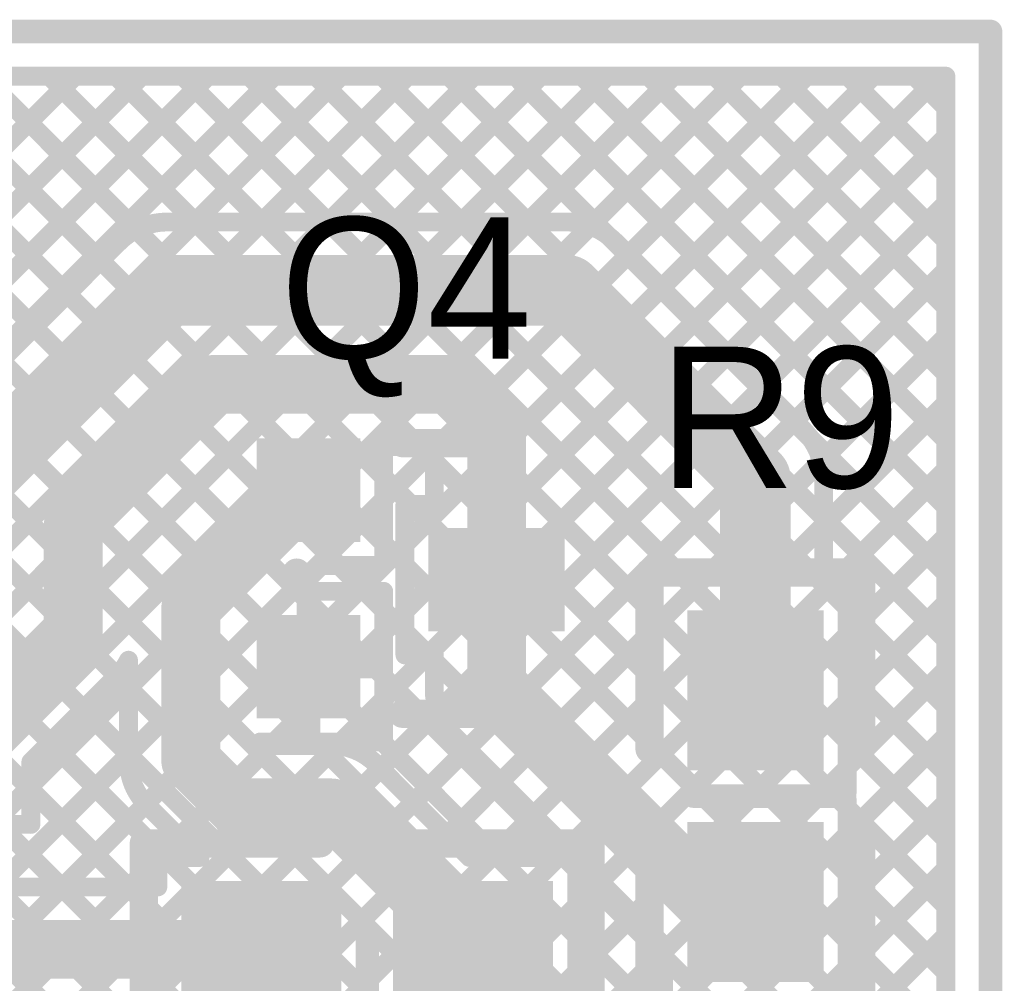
# Model space of a CAD drawing. Header units: millimetres. Extents: x 31.5 to 66.5, y 50.5 to 78.
# Drawn here: x 55.94 to 66.55, y 67.58 to 77.98 of the extents above; entities that cross this region are included whole.
import ezdxf

# ---------------------------------------------------------------- set-up
doc = ezdxf.new("R2010")
doc.units = ezdxf.units.MM
for name, color, linetype in [('BottomLayer', 5, 'Continuous'), ('KeepOutLayer', 6, 'Continuous'), ('TopLayer', 1, 'Continuous'), ('TopOverlay', 2, 'Continuous'), ('TopPaste', 8, 'Continuous'), ('TopSolder', 216, 'Continuous')]:
    doc.layers.add(name, color=color, linetype=linetype)

# ---------------------------------------------------------------- blocks, each defined once
blk = doc.blocks.new('SOT_23_12')
at = {"layer": 'TopLayer'}
for points in [[(-0.508, -0.635), (0.4064, -0.635), (-0.508, 0.635), (0.4064, 0.635)], [(-1.4732, -2.4892), (-0.5588, -2.4892), (-1.4732, -1.5748), (-0.5588, -1.5748)], [(0.4318, -2.4892), (1.3462, -2.4892), (0.4318, -1.5748), (1.3462, -1.5748)]]:
    blk.add_solid(points, dxfattribs=at)
at = {"layer": 'TopOverlay', "const_width": 0.3048}
for points in [[(-1.016, 0.127), (-1.524, 0.127)], [(-1.524, -1.016), (-1.524, 0.127)], [(1.397, 0.127), (0.889, 0.127)], [(1.397, -1.016), (1.397, 0.127)], [(0, -2.159), (-0.127, -2.159)]]:
    blk.add_lwpolyline(points, dxfattribs=at)
at = {"layer": 'TopOverlay', "const_width": 0.1524}
for points in [[(-1.6002, 0.127, 1), (-1.4478, 0.127, 1)], [(-1.6002, 0.127, 1), (-1.4478, 0.127, 1)], [(-1.0922, 0.127, 1), (-0.9398, 0.127, 1)], [(0.8128, 0.127, 1), (0.9652, 0.127, 1)], [(1.3208, 0.127, 1), (1.4732, 0.127, 1)], [(1.3208, 0.127, 1), (1.4732, 0.127, 1)], [(-1.6002, -1.016, 1), (-1.4478, -1.016, 1)], [(1.3208, -1.016, 1), (1.4732, -1.016, 1)], [(-0.2032, -2.159, 1), (-0.0508, -2.159, 1)], [(-0.0762, -2.159, 1), (0.0762, -2.159, 1)]]:
    blk.add_lwpolyline(points, format="xyb", close=True, dxfattribs=at)
at = {"layer": 'TopPaste'}
for points in [[(-0.508, -0.635), (0.4064, -0.635), (-0.508, 0.635), (0.4064, 0.635)], [(-1.4732, -2.4892), (-0.5588, -2.4892), (-1.4732, -1.5748), (-0.5588, -1.5748)], [(0.4318, -2.4892), (1.3462, -2.4892), (0.4318, -1.5748), (1.3462, -1.5748)]]:
    blk.add_solid(points, dxfattribs=at)
at = {"layer": 'TopSolder'}
for points in [[(-0.6096, -0.7366), (0.508, -0.7366), (-0.6096, 0.7366), (0.508, 0.7366)], [(-1.5748, -2.5908), (-0.4572, -2.5908), (-1.5748, -1.4732), (-0.4572, -1.4732)], [(0.3302, -2.5908), (1.4478, -2.5908), (0.3302, -1.4732), (1.4478, -1.4732)]]:
    blk.add_solid(points, dxfattribs=at)
blk = doc.blocks.new('0805_19')
at = {"layer": 'TopLayer'}
for points in [[(-0.762, -0.637), (0.762, -0.637), (-0.762, 0.633), (0.762, 0.633)], [(1.524, -0.637), (3.048, -0.637), (1.524, 0.633), (3.048, 0.633)]]:
    blk.add_solid(points, dxfattribs=at)
at = {"layer": 'TopOverlay', "const_width": 0.305}
for points in [[(-1.27, -1.145), (-1.27, 1.141)], [(-1.27, 1.141), (0.635, 1.141)], [(1.651, 1.141), (3.556, 1.141)], [(3.556, -1.145), (3.556, 1.141)], [(-1.27, -1.145), (0.635, -1.145)], [(1.651, -1.145), (3.556, -1.145)]]:
    blk.add_lwpolyline(points, dxfattribs=at)
at = {"layer": 'TopOverlay', "const_width": 0.152}
for points in [[(-1.346, 1.141, 1), (-1.194, 1.141, 1)], [(-1.346, 1.141, 1), (-1.194, 1.141, 1)], [(0.559, 1.141, 1), (0.711, 1.141, 1)], [(1.575, 1.141, 1), (1.727, 1.141, 1)], [(3.48, 1.141, 1), (3.632, 1.141, 1)], [(3.48, 1.141, 1), (3.632, 1.141, 1)], [(-1.346, -1.145, 1), (-1.194, -1.145, 1)], [(-1.346, -1.145, 1), (-1.194, -1.145, 1)], [(0.559, -1.145, 1), (0.711, -1.145, 1)], [(1.575, -1.145, 1), (1.727, -1.145, 1)], [(3.48, -1.145, 1), (3.632, -1.145, 1)], [(3.48, -1.145, 1), (3.632, -1.145, 1)]]:
    blk.add_lwpolyline(points, format="xyb", close=True, dxfattribs=at)
at = {"layer": 'TopPaste'}
for points in [[(-0.762, -0.637), (0.762, -0.637), (-0.762, 0.633), (0.762, 0.633)], [(1.524, -0.637), (3.048, -0.637), (1.524, 0.633), (3.048, 0.633)]]:
    blk.add_solid(points, dxfattribs=at)
at = {"layer": 'TopSolder'}
for points in [[(-0.864, -0.738), (0.864, -0.738), (-0.864, 0.735), (0.864, 0.735)], [(1.422, -0.738), (3.15, -0.738), (1.422, 0.735), (3.15, 0.735)]]:
    blk.add_solid(points, dxfattribs=at)
blk = doc.blocks.new('0805_20')
at = {"layer": 'TopLayer'}
for points in [[(-0.762, -0.637), (0.762, -0.637), (-0.762, 0.633), (0.762, 0.633)], [(1.524, -0.637), (3.048, -0.637), (1.524, 0.633), (3.048, 0.633)]]:
    blk.add_solid(points, dxfattribs=at)
at = {"layer": 'TopOverlay', "const_width": 0.305}
for points in [[(-1.27, -1.145), (-1.27, 1.141)], [(0.635, 1.141), (-1.27, 1.141)], [(3.556, 1.141), (1.651, 1.141)], [(3.556, -1.145), (3.556, 1.141)], [(0.635, -1.145), (-1.27, -1.145)], [(3.556, -1.145), (1.651, -1.145)]]:
    blk.add_lwpolyline(points, dxfattribs=at)
at = {"layer": 'TopOverlay', "const_width": 0.152}
for points in [[(-1.346, 1.141, 1), (-1.194, 1.141, 1)], [(-1.346, 1.141, 1), (-1.194, 1.141, 1)], [(0.559, 1.141, 1), (0.711, 1.141, 1)], [(1.575, 1.141, 1), (1.727, 1.141, 1)], [(3.48, 1.141, 1), (3.632, 1.141, 1)], [(3.48, 1.141, 1), (3.632, 1.141, 1)], [(-1.346, -1.145, 1), (-1.194, -1.145, 1)], [(-1.346, -1.145, 1), (-1.194, -1.145, 1)], [(0.559, -1.145, 1), (0.711, -1.145, 1)], [(1.575, -1.145, 1), (1.727, -1.145, 1)], [(3.48, -1.145, 1), (3.632, -1.145, 1)], [(3.48, -1.145, 1), (3.632, -1.145, 1)]]:
    blk.add_lwpolyline(points, format="xyb", close=True, dxfattribs=at)
at = {"layer": 'TopPaste'}
for points in [[(-0.762, -0.637), (0.762, -0.637), (-0.762, 0.633), (0.762, 0.633)], [(1.524, -0.637), (3.048, -0.637), (1.524, 0.633), (3.048, 0.633)]]:
    blk.add_solid(points, dxfattribs=at)
at = {"layer": 'TopSolder'}
for points in [[(-0.864, -0.738), (0.864, -0.738), (-0.864, 0.735), (0.864, 0.735)], [(1.422, -0.738), (3.15, -0.738), (1.422, 0.735), (3.15, 0.735)]]:
    blk.add_solid(points, dxfattribs=at)

msp = doc.modelspace()

# ---------------------------------------------------------------- linework, layer by layer
at = {"layer": 'BottomLayer', "const_width": 0.203}
for points in [[(32.106, 77.368), (65.938, 77.368)], [(45.617, 65.733), (57.253, 77.368)], [(46.109, 65.507), (57.971, 77.368)], [(46.828, 65.507), (58.689, 77.368)], [(46.828, 65.507), (58.689, 77.368)], [(47.546, 65.507), (59.408, 77.368)], [(48.265, 65.507), (60.126, 77.368)], [(48.355, 77.368), (65.938, 59.785)], [(48.983, 65.507), (60.845, 77.368)], [(49.074, 77.368), (65.938, 60.504)], [(49.701, 65.507), (61.563, 77.368)], [(49.792, 77.368), (65.938, 61.222)], [(50.42, 65.507), (62.282, 77.368)], [(50.51, 77.368), (65.938, 61.94)], [(51.229, 77.368), (65.938, 62.659)], [(51.7, 72.534), (56.534, 77.368)], [(51.947, 77.368), (65.938, 63.377)], [(52.408, 66.777), (63, 77.368)], [(52.666, 77.368), (65.938, 64.096)], [(53.127, 66.777), (63.718, 77.368)], [(53.384, 77.368), (65.938, 64.814)], [(53.845, 66.777), (64.437, 77.368)], [(54.103, 77.368), (65.938, 65.533)], [(54.563, 66.777), (65.155, 77.368)], [(54.821, 77.368), (65.938, 66.251)], [(55.282, 66.777), (65.874, 77.368)], [(55.539, 77.368), (65.938, 66.969)], [(56.258, 77.368), (65.938, 67.688)], [(56.976, 77.368), (65.938, 68.406)], [(57.695, 77.368), (65.938, 69.125)], [(58.413, 77.368), (65.938, 69.843)], [(59.132, 77.368), (65.938, 70.562)], [(59.85, 77.368), (65.938, 71.28)], [(60.568, 77.368), (65.938, 71.998)], [(61.287, 77.368), (65.938, 72.717)], [(62.005, 77.368), (65.938, 73.435)], [(62.724, 77.368), (65.938, 74.154)], [(63.442, 77.368), (65.938, 74.872)], [(64.16, 77.368), (65.938, 75.59)], [(64.879, 77.368), (65.938, 76.309)], [(65.597, 77.368), (65.938, 77.027)], [(65.938, 51.156), (65.938, 77.368)], [(56.375, 67.151), (65.938, 76.715)], [(56.881, 66.939), (65.938, 75.996)], [(57.185, 66.524), (65.938, 75.278)], [(57.183, 65.804), (65.938, 74.559)], [(54.52, 62.422), (65.938, 73.841)], [(51.775, 73.23), (65.938, 59.067)], [(54.859, 62.043), (65.938, 73.123)], [(51.714, 72.573), (65.938, 58.348)], [(55.073, 61.539), (65.938, 72.404)], [(51.449, 72.119), (56.424, 67.144)], [(55.432, 61.18), (65.938, 71.686)], [(55.791, 60.82), (65.938, 70.967)], [(56.151, 60.461), (65.938, 70.249)], [(56.51, 60.102), (65.938, 69.53)], [(56.869, 59.743), (65.938, 68.812)], [(57.228, 59.383), (65.938, 68.094)]]:
    msp.add_lwpolyline(points, dxfattribs=at)
at = {"layer": 'BottomLayer', "const_width": 0.102}
for points in [[(56.207, 77.368, 1), (56.309, 77.368, 1)], [(56.483, 77.368, 1), (56.585, 77.368, 1)], [(56.925, 77.368, 1), (57.027, 77.368, 1)], [(57.202, 77.368, 1), (57.303, 77.368, 1)], [(57.644, 77.368, 1), (57.745, 77.368, 1)], [(57.92, 77.368, 1), (58.022, 77.368, 1)], [(58.362, 77.368, 1), (58.464, 77.368, 1)], [(58.639, 77.368, 1), (58.74, 77.368, 1)], [(58.639, 77.368, 1), (58.74, 77.368, 1)], [(59.081, 77.368, 1), (59.182, 77.368, 1)], [(59.357, 77.368, 1), (59.459, 77.368, 1)], [(59.799, 77.368, 1), (59.901, 77.368, 1)], [(60.076, 77.368, 1), (60.177, 77.368, 1)], [(60.518, 77.368, 1), (60.619, 77.368, 1)], [(60.794, 77.368, 1), (60.896, 77.368, 1)], [(61.236, 77.368, 1), (61.338, 77.368, 1)], [(61.512, 77.368, 1), (61.614, 77.368, 1)], [(61.954, 77.368, 1), (62.056, 77.368, 1)], [(62.231, 77.368, 1), (62.332, 77.368, 1)], [(62.673, 77.368, 1), (62.774, 77.368, 1)], [(62.949, 77.368, 1), (63.051, 77.368, 1)], [(63.391, 77.368, 1), (63.493, 77.368, 1)], [(63.668, 77.368, 1), (63.769, 77.368, 1)], [(64.11, 77.368, 1), (64.211, 77.368, 1)], [(64.386, 77.368, 1), (64.488, 77.368, 1)], [(64.828, 77.368, 1), (64.93, 77.368, 1)], [(65.104, 77.368, 1), (65.206, 77.368, 1)], [(65.547, 77.368, 1), (65.648, 77.368, 1)], [(65.823, 77.368, 1), (65.924, 77.368, 1)], [(65.888, 77.368, 1), (65.989, 77.368, 1)], [(65.888, 77.368, 1), (65.989, 77.368, 1)], [(65.888, 77.027, 1), (65.989, 77.027, 1)], [(65.888, 76.715, 1), (65.989, 76.715, 1)], [(65.888, 76.309, 1), (65.989, 76.309, 1)], [(65.888, 75.996, 1), (65.989, 75.996, 1)], [(65.888, 75.59, 1), (65.989, 75.59, 1)], [(65.888, 75.278, 1), (65.989, 75.278, 1)], [(65.888, 74.872, 1), (65.989, 74.872, 1)], [(65.888, 74.559, 1), (65.989, 74.559, 1)], [(65.888, 74.154, 1), (65.989, 74.154, 1)], [(65.888, 73.841, 1), (65.989, 73.841, 1)], [(65.888, 73.435, 1), (65.989, 73.435, 1)], [(65.888, 73.123, 1), (65.989, 73.123, 1)], [(65.888, 72.717, 1), (65.989, 72.717, 1)], [(65.888, 72.404, 1), (65.989, 72.404, 1)], [(65.888, 71.998, 1), (65.989, 71.998, 1)], [(65.888, 71.686, 1), (65.989, 71.686, 1)], [(65.888, 71.28, 1), (65.989, 71.28, 1)], [(65.888, 70.967, 1), (65.989, 70.967, 1)], [(65.888, 70.562, 1), (65.989, 70.562, 1)], [(65.888, 70.249, 1), (65.989, 70.249, 1)], [(65.888, 69.843, 1), (65.989, 69.843, 1)], [(65.888, 69.53, 1), (65.989, 69.53, 1)], [(65.888, 69.125, 1), (65.989, 69.125, 1)], [(65.888, 68.812, 1), (65.989, 68.812, 1)], [(65.888, 68.406, 1), (65.989, 68.406, 1)], [(65.888, 68.094, 1), (65.989, 68.094, 1)], [(65.888, 67.688, 1), (65.989, 67.688, 1)]]:
    msp.add_lwpolyline(points, format="xyb", close=True, dxfattribs=at)
at = {"layer": 'KeepOutLayer', "const_width": 0.254}
for points in [[(31.623, 77.851), (66.421, 77.851)], [(66.421, 50.673), (66.421, 77.851)]]:
    msp.add_lwpolyline(points, dxfattribs=at)
at = {"layer": 'KeepOutLayer', "const_width": 0.127}
msp.add_lwpolyline([(66.358, 77.851, 1), (66.484, 77.851, 1)], format="xyb", close=True, dxfattribs=at)
msp.add_lwpolyline([(66.358, 77.851, 1), (66.484, 77.851, 1)], format="xyb", close=True, dxfattribs=at)
at = {"layer": 'TopLayer'}
for points, const_width in [([(32.106, 77.368), (65.938, 77.368)], 0.203), ([(53.384, 77.368), (56.092, 74.66)], 0.203), ([(53.442, 73.557), (57.253, 77.368)], 0.203), ([(53.442, 74.276), (56.534, 77.368)], 0.203), ([(53.442, 72.839), (57.971, 77.368)], 0.203), ([(53.449, 72.128), (58.689, 77.368)], 0.203), ([(53.449, 72.128), (58.689, 77.368)], 0.203), ([(54.103, 77.368), (56.452, 75.019)], 0.203), ([(54.821, 77.368), (56.811, 75.379)], 0.203), ([(55.539, 77.368), (57.195, 75.713)], 0.203), ([(56.258, 77.368), (57.833, 75.794)], 0.203), ([(56.976, 77.368), (58.551, 75.794)], 0.203), ([(57.695, 77.368), (59.269, 75.794)], 0.203), ([(57.833, 75.794), (59.408, 77.368)], 0.203), ([(58.413, 77.368), (59.988, 75.794)], 0.203), ([(58.552, 75.794), (60.126, 77.368)], 0.203), ([(59.132, 77.368), (60.706, 75.794)], 0.203), ([(59.27, 75.794), (60.845, 77.368)], 0.203), ([(59.85, 77.368), (61.425, 75.794)], 0.203), ([(59.988, 75.794), (61.563, 77.368)], 0.203), ([(60.568, 77.368), (62.289, 75.648)], 0.203), ([(60.707, 75.794), (62.282, 77.368)], 0.203), ([(61.287, 77.368), (65.938, 72.717)], 0.203), ([(61.425, 75.794), (63, 77.368)], 0.203), ([(62.005, 77.368), (65.938, 73.435)], 0.203), ([(62.1, 75.75), (63.718, 77.368)], 0.203), ([(62.508, 75.44), (64.437, 77.368)], 0.203), ([(62.724, 77.368), (65.938, 74.154)], 0.203), ([(62.867, 75.08), (65.155, 77.368)], 0.203), ([(63.226, 74.721), (65.874, 77.368)], 0.203), ([(63.442, 77.368), (65.938, 74.872)], 0.203), ([(64.16, 77.368), (65.938, 75.59)], 0.203), ([(64.879, 77.368), (65.938, 76.309)], 0.203), ([(65.597, 77.368), (65.938, 77.027)], 0.203), ([(65.938, 51.156), (65.938, 77.368)], 0.203), ([(63.586, 74.362), (65.938, 76.715)], 0.203), ([(63.945, 74.003), (65.938, 75.996)], 0.203), ([(57.531, 75.794), (61.849, 75.794)], 0.203), ([(54.724, 73.292), (57.01, 75.578)], 0.203), ([(62.37, 75.578), (64.402, 73.546)], 0.203), ([(55.245, 72.771), (57.531, 75.057)], 0.762), ([(57.531, 75.057), (61.849, 75.057)], 0.762), ([(61.849, 75.057), (63.881, 73.025)], 0.762), ([(64.304, 73.644), (65.938, 75.278)], 0.203), ([(64.593, 73.214), (65.938, 74.559)], 0.203), ([(56.515, 72.517), (58.039, 74.041)], 0.635), ([(58.039, 74.041), (60.579, 74.041)], 0.635), ([(60.579, 74.041), (61.087, 73.533)], 0.635), ([(64.618, 72.52), (65.938, 73.841)], 0.203), ([(61.087, 71.933), (61.087, 73.533)], 0.635), ([(64.472, 73.465), (65.938, 71.998)], 0.203), ([(59.868, 72.085), (59.868, 73.368)], 0.203), ([(59.868, 73.368), (60.3, 73.368)], 0.203), ([(60.258, 73.368), (60.414, 73.212)], 0.203), ([(60.3, 73.368), (60.414, 73.254)], 0.203), ([(59.868, 72.799), (60.368, 73.3)], 0.203), ([(60.414, 72.746), (60.414, 73.254)], 0.203), ([(63.881, 70.739), (63.881, 73.025)], 0.762), ([(64.672, 71.857), (65.938, 73.123)], 0.203), ([(57.785, 71.628), (59.055, 72.898)], 0.635), ([(59.868, 73.04), (60.162, 72.746)], 0.203), ([(64.618, 71.857), (64.618, 73.025)], 0.203), ([(56.515, 71.374), (56.515, 72.517)], 0.635), ([(60.096, 71.12), (60.096, 72.746)], 0.203), ([(60.096, 72.746), (60.414, 72.746)], 0.203), ([(64.618, 72.601), (65.938, 71.28)], 0.203), ([(64.872, 71.337), (65.938, 72.404)], 0.203), ([(59.593, 71.806), (60.096, 72.31)], 0.203), ([(59.868, 72.322), (60.096, 72.093)], 0.203), ([(58.915, 71.806), (59.194, 72.085)], 0.203), ([(59.194, 72.085), (59.868, 72.085)], 0.203), ([(59.386, 72.085), (59.665, 71.806)], 0.203), ([(61.087, 70.739), (61.087, 71.933)], 0.635), ([(57.785, 69.977), (57.785, 71.628)], 0.635), ([(64.618, 71.857), (64.872, 71.857)], 0.203), ([(64.872, 69.621), (64.872, 71.857)], 0.203), ([(58.915, 71.806), (59.868, 71.806)], 0.203), ([(59.665, 71.806), (59.868, 71.603)], 0.203), ([(59.868, 70.18), (59.868, 71.806)], 0.203), ([(59.055, 70.993), (59.055, 71.704)], 0.254), ([(64.872, 70.619), (65.938, 71.686)], 0.203), ([(55.245, 70.104), (56.515, 71.374)], 0.635), ([(59.868, 71.603), (60.096, 71.375)], 0.203), ([(59.868, 71.363), (60.096, 71.591)], 0.203), ([(64.872, 71.628), (65.938, 70.562)], 0.203), ([(59.868, 70.644), (60.344, 71.12)], 0.203), ([(60.096, 71.12), (60.414, 71.12)], 0.203), ([(60.351, 71.12), (60.414, 71.057)], 0.203), ([(60.414, 70.739), (60.414, 71.12)], 0.203), ([(57.112, 69.977), (57.112, 71.063)], 0.203), ([(59.055, 70.282), (59.055, 70.993)], 0.254), ([(59.055, 70.993), (59.766, 70.993)], 0.254), ([(56.058, 69.965), (56.99, 70.897)], 0.203), ([(56.986, 70.893), (57.112, 70.767)], 0.203), ([(61.087, 70.739), (63.373, 68.453)], 0.635), ([(64.872, 69.901), (65.938, 70.967)], 0.203), ([(64.872, 70.91), (65.938, 69.843)], 0.203), ([(59.868, 70.885), (61.819, 68.934)], 0.203), ([(56.058, 69.708), (57.112, 70.762)], 0.203), ([(56.627, 70.534), (57.112, 70.049)], 0.203), ([(59.835, 69.893), (60.454, 70.511)], 0.203), ([(60.612, 70.262), (61.94, 68.934)], 0.203), ([(56.267, 70.175), (57.508, 68.934)], 0.203), ([(57.785, 69.977), (58.293, 69.469)], 0.635), ([(58.534, 70.18), (59.868, 70.18)], 0.203), ([(59.854, 70.18), (61.1, 68.934)], 0.203), ([(64.872, 69.182), (65.938, 70.249)], 0.203), ([(64.872, 70.191), (65.938, 69.125)], 0.203), ([(55.685, 68.616), (57.112, 70.043)], 0.203), ([(58.572, 70.142), (59.307, 70.142)], 0.203), ([(60.194, 69.534), (60.767, 70.107)], 0.203), ([(56.058, 69.291), (56.058, 69.965)], 0.203), ([(59.784, 69.944), (60.794, 68.934)], 0.203), ([(60.554, 69.175), (61.127, 69.748)], 0.203), ([(56.058, 69.666), (57.107, 68.616)], 0.203), ([(58.293, 69.469), (59.307, 69.469)], 0.635), ([(59.307, 69.469), (60.833, 67.943)], 0.635), ([(63.157, 69.621), (64.872, 69.621)], 0.203), ([(56.403, 68.616), (57.299, 69.512)], 0.203), ([(63.207, 69.571), (64.872, 69.571)], 0.203), ([(64.774, 69.571), (64.872, 69.473)], 0.203), ([(64.872, 67.335), (64.872, 69.571)], 0.203), ([(64.872, 68.464), (65.938, 69.53)], 0.203), ([(57.31, 69.5), (57.816, 68.994)], 0.203), ([(64.872, 69.473), (65.938, 68.406)], 0.203), ([(61.031, 68.934), (61.486, 69.388)], 0.203), ([(54.432, 69.291), (56.058, 69.291)], 0.203), ([(55.714, 69.291), (56.389, 68.616)], 0.203), ([(57.439, 68.934), (57.658, 69.152)], 0.203), ([(61.75, 68.934), (61.845, 69.029)], 0.203), ([(57.122, 68.616), (57.429, 68.924)], 0.203), ([(57.429, 68.616), (57.429, 68.934)], 0.203), ([(57.429, 68.934), (57.885, 68.934)], 0.203), ([(60.794, 68.934), (61.94, 68.934)], 0.203), ([(61.819, 68.934), (61.951, 68.802)], 0.203), ([(61.951, 66.953), (61.951, 68.923)], 0.203), ([(61.951, 68.923), (62.89, 67.984)], 0.203), ([(61.951, 68.802), (62.89, 67.862)], 0.203), ([(64.872, 67.745), (65.938, 68.812)], 0.203), ([(61.951, 68.416), (62.204, 68.67)], 0.203), ([(63.373, 68.453), (63.881, 68.453)], 0.635), ([(64.872, 68.755), (65.938, 67.688)], 0.203), ([(55.497, 68.616), (57.429, 68.616)], 0.203), ([(61.951, 67.698), (62.563, 68.311)], 0.203), ([(55.497, 67.943), (58.547, 67.943)], 0.635), ([(59.665, 66.953), (59.665, 68.16)], 0.203), ([(59.715, 66.953), (59.715, 68.109)], 0.203), ([(61.951, 64.106), (65.938, 68.094)], 0.203), ([(61.951, 68.084), (65.938, 64.096)], 0.203), ([(64.872, 68.036), (65.938, 66.969)], 0.203), ([(61.951, 66.98), (62.89, 67.919)], 0.203), ([(62.89, 67.335), (62.89, 67.984)], 0.203)]:
    msp.add_lwpolyline(points, dxfattribs=dict(at, const_width=const_width))
for points, const_width in [([(56.207, 77.368, 1), (56.309, 77.368, 1)], 0.102), ([(56.483, 77.368, 1), (56.585, 77.368, 1)], 0.102), ([(56.925, 77.368, 1), (57.027, 77.368, 1)], 0.102), ([(57.202, 77.368, 1), (57.303, 77.368, 1)], 0.102), ([(57.644, 77.368, 1), (57.745, 77.368, 1)], 0.102), ([(57.92, 77.368, 1), (58.022, 77.368, 1)], 0.102), ([(58.362, 77.368, 1), (58.464, 77.368, 1)], 0.102), ([(58.639, 77.368, 1), (58.74, 77.368, 1)], 0.102), ([(58.639, 77.368, 1), (58.74, 77.368, 1)], 0.102), ([(59.081, 77.368, 1), (59.182, 77.368, 1)], 0.102), ([(59.357, 77.368, 1), (59.459, 77.368, 1)], 0.102), ([(59.799, 77.368, 1), (59.901, 77.368, 1)], 0.102), ([(60.076, 77.368, 1), (60.177, 77.368, 1)], 0.102), ([(60.518, 77.368, 1), (60.619, 77.368, 1)], 0.102), ([(60.794, 77.368, 1), (60.896, 77.368, 1)], 0.102), ([(61.236, 77.368, 1), (61.338, 77.368, 1)], 0.102), ([(61.512, 77.368, 1), (61.614, 77.368, 1)], 0.102), ([(61.954, 77.368, 1), (62.056, 77.368, 1)], 0.102), ([(62.231, 77.368, 1), (62.332, 77.368, 1)], 0.102), ([(62.673, 77.368, 1), (62.774, 77.368, 1)], 0.102), ([(62.949, 77.368, 1), (63.051, 77.368, 1)], 0.102), ([(63.391, 77.368, 1), (63.493, 77.368, 1)], 0.102), ([(63.668, 77.368, 1), (63.769, 77.368, 1)], 0.102), ([(64.11, 77.368, 1), (64.211, 77.368, 1)], 0.102), ([(64.386, 77.368, 1), (64.488, 77.368, 1)], 0.102), ([(64.828, 77.368, 1), (64.93, 77.368, 1)], 0.102), ([(65.104, 77.368, 1), (65.206, 77.368, 1)], 0.102), ([(65.547, 77.368, 1), (65.648, 77.368, 1)], 0.102), ([(65.823, 77.368, 1), (65.924, 77.368, 1)], 0.102), ([(65.888, 77.368, 1), (65.989, 77.368, 1)], 0.102), ([(65.888, 77.368, 1), (65.989, 77.368, 1)], 0.102), ([(65.888, 77.027, 1), (65.989, 77.027, 1)], 0.102), ([(65.888, 76.715, 1), (65.989, 76.715, 1)], 0.102), ([(65.888, 76.309, 1), (65.989, 76.309, 1)], 0.102), ([(65.888, 75.996, 1), (65.989, 75.996, 1)], 0.102), ([(57.48, 75.794, 1), (57.582, 75.794, 1)], 0.102), ([(57.48, 75.794, 1), (57.582, 75.794, 1)], 0.102), ([(57.48, 75.794, 1), (57.582, 75.794, 1)], 0.102), ([(57.782, 75.794, 1), (57.883, 75.794, 1)], 0.102), ([(57.782, 75.794, 1), (57.884, 75.794, 1)], 0.102), ([(58.5, 75.794, 1), (58.602, 75.794, 1)], 0.102), ([(58.501, 75.794, 1), (58.602, 75.794, 1)], 0.102), ([(59.219, 75.794, 1), (59.32, 75.794, 1)], 0.102), ([(59.219, 75.794, 1), (59.321, 75.794, 1)], 0.102), ([(59.937, 75.794, 1), (60.039, 75.794, 1)], 0.102), ([(59.938, 75.794, 1), (60.039, 75.794, 1)], 0.102), ([(60.656, 75.794, 1), (60.757, 75.794, 1)], 0.102), ([(60.656, 75.794, 1), (60.758, 75.794, 1)], 0.102), ([(61.374, 75.794, 1), (61.476, 75.794, 1)], 0.102), ([(61.374, 75.794, 1), (61.476, 75.794, 1)], 0.102), ([(61.798, 75.794, 1), (61.9, 75.794, 1)], 0.102), ([(61.798, 75.794, 1), (61.9, 75.794, 1)], 0.102), ([(61.798, 75.794, 1), (61.9, 75.794, 1)], 0.102), ([(57.144, 75.713, 1), (57.246, 75.713, 1)], 0.102), ([(62.049, 75.75, 1), (62.15, 75.75, 1)], 0.102), ([(56.959, 75.578, 1), (57.061, 75.578, 1)], 0.102), ([(56.959, 75.578, 1), (57.061, 75.578, 1)], 0.102), ([(56.959, 75.578, 1), (57.061, 75.578, 1)], 0.102), ([(62.238, 75.648, 1), (62.34, 75.648, 1)], 0.102), ([(62.319, 75.578, 1), (62.421, 75.578, 1)], 0.102), ([(62.319, 75.578, 1), (62.421, 75.578, 1)], 0.102), ([(62.319, 75.578, 1), (62.421, 75.578, 1)], 0.102), ([(65.888, 75.59, 1), (65.989, 75.59, 1)], 0.102), ([(56.76, 75.379, 1), (56.862, 75.379, 1)], 0.102), ([(62.457, 75.44, 1), (62.559, 75.44, 1)], 0.102), ([(57.34, 75.057, 1), (57.721, 75.057, 1)], 0.381), ([(57.34, 75.057, 1), (57.721, 75.057, 1)], 0.381), ([(61.658, 75.057, 1), (62.039, 75.057, 1)], 0.381), ([(61.658, 75.057, 1), (62.039, 75.057, 1)], 0.381), ([(65.888, 75.278, 1), (65.989, 75.278, 1)], 0.102), ([(62.816, 75.08, 1), (62.918, 75.08, 1)], 0.102), ([(56.401, 75.019, 1), (56.502, 75.019, 1)], 0.102), ([(65.888, 74.872, 1), (65.989, 74.872, 1)], 0.102), ([(63.176, 74.721, 1), (63.277, 74.721, 1)], 0.102), ([(56.042, 74.66, 1), (56.143, 74.66, 1)], 0.102), ([(65.888, 74.559, 1), (65.989, 74.559, 1)], 0.102), ([(63.535, 74.362, 1), (63.637, 74.362, 1)], 0.102), ([(57.88, 74.041, 1), (58.198, 74.041, 1)], 0.318), ([(57.88, 74.041, 1), (58.198, 74.041, 1)], 0.318), ([(60.42, 74.041, 1), (60.738, 74.041, 1)], 0.318), ([(60.42, 74.041, 1), (60.738, 74.041, 1)], 0.318), ([(65.888, 74.154, 1), (65.989, 74.154, 1)], 0.102), ([(63.894, 74.003, 1), (63.996, 74.003, 1)], 0.102), ([(65.888, 73.841, 1), (65.989, 73.841, 1)], 0.102), ([(60.928, 73.533, 1), (61.246, 73.533, 1)], 0.318), ([(60.928, 73.533, 1), (61.246, 73.533, 1)], 0.318), ([(64.253, 73.644, 1), (64.355, 73.644, 1)], 0.102), ([(64.351, 73.546, 1), (64.453, 73.546, 1)], 0.102), ([(64.351, 73.546, 1), (64.453, 73.546, 1)], 0.102), ([(64.351, 73.546, 1), (64.453, 73.546, 1)], 0.102), ([(64.421, 73.465, 1), (64.523, 73.465, 1)], 0.102), ([(65.888, 73.435, 1), (65.989, 73.435, 1)], 0.102), ([(59.817, 73.368, 1), (59.919, 73.368, 1)], 0.102), ([(59.817, 73.368, 1), (59.919, 73.368, 1)], 0.102), ([(60.208, 73.368, 1), (60.309, 73.368, 1)], 0.102), ([(60.249, 73.368, 1), (60.351, 73.368, 1)], 0.102), ([(60.249, 73.368, 1), (60.351, 73.368, 1)], 0.102), ([(60.317, 73.3, 1), (60.419, 73.3, 1)], 0.102), ([(60.363, 73.254, 1), (60.465, 73.254, 1)], 0.102), ([(60.363, 73.254, 1), (60.465, 73.254, 1)], 0.102), ([(63.69, 73.025, 1), (64.072, 73.025, 1)], 0.381), ([(63.69, 73.025, 1), (64.072, 73.025, 1)], 0.381), ([(60.363, 73.212, 1), (60.465, 73.212, 1)], 0.102), ([(64.542, 73.214, 1), (64.644, 73.214, 1)], 0.102), ([(65.888, 73.123, 1), (65.989, 73.123, 1)], 0.102), ([(58.896, 72.898, 1), (59.214, 72.898, 1)], 0.318), ([(59.817, 73.04, 1), (59.919, 73.04, 1)], 0.102), ([(64.567, 73.025, 1), (64.668, 73.025, 1)], 0.102), ([(64.567, 73.025, 1), (64.668, 73.025, 1)], 0.102), ([(64.567, 73.025, 1), (64.668, 73.025, 1)], 0.102), ([(59.817, 72.799, 1), (59.919, 72.799, 1)], 0.102), ([(56.356, 72.517, 1), (56.674, 72.517, 1)], 0.318), ([(56.356, 72.517, 1), (56.674, 72.517, 1)], 0.318), ([(60.046, 72.746, 1), (60.147, 72.746, 1)], 0.102), ([(60.046, 72.746, 1), (60.147, 72.746, 1)], 0.102), ([(60.111, 72.746, 1), (60.213, 72.746, 1)], 0.102), ([(60.363, 72.746, 1), (60.465, 72.746, 1)], 0.102), ([(60.363, 72.746, 1), (60.465, 72.746, 1)], 0.102), ([(65.888, 72.717, 1), (65.989, 72.717, 1)], 0.102), ([(64.567, 72.601, 1), (64.668, 72.601, 1)], 0.102), ([(64.567, 72.52, 1), (64.668, 72.52, 1)], 0.102), ([(65.888, 72.404, 1), (65.989, 72.404, 1)], 0.102), ([(59.817, 72.322, 1), (59.919, 72.322, 1)], 0.102), ([(60.046, 72.31, 1), (60.147, 72.31, 1)], 0.102), ([(59.143, 72.085, 1), (59.245, 72.085, 1)], 0.102), ([(59.143, 72.085, 1), (59.245, 72.085, 1)], 0.102), ([(59.335, 72.085, 1), (59.437, 72.085, 1)], 0.102), ([(59.817, 72.085, 1), (59.919, 72.085, 1)], 0.102), ([(59.817, 72.085, 1), (59.919, 72.085, 1)], 0.102), ([(60.046, 72.093, 1), (60.147, 72.093, 1)], 0.102), ([(60.928, 71.933, 1), (61.246, 71.933, 1)], 0.318), ([(60.928, 71.933, 1), (61.246, 71.933, 1)], 0.318), ([(65.888, 71.998, 1), (65.989, 71.998, 1)], 0.102), ([(57.626, 71.628, 1), (57.944, 71.628, 1)], 0.318), ([(57.626, 71.628, 1), (57.944, 71.628, 1)], 0.318), ([(64.567, 71.857, 1), (64.668, 71.857, 1)], 0.102), ([(64.567, 71.857, 1), (64.668, 71.857, 1)], 0.102), ([(64.622, 71.857, 1), (64.723, 71.857, 1)], 0.102), ([(64.821, 71.857, 1), (64.922, 71.857, 1)], 0.102), ([(64.821, 71.857, 1), (64.922, 71.857, 1)], 0.102), ([(58.864, 71.806, 1), (58.966, 71.806, 1)], 0.102), ([(58.864, 71.806, 1), (58.966, 71.806, 1)], 0.102), ([(59.542, 71.806, 1), (59.643, 71.806, 1)], 0.102), ([(59.614, 71.806, 1), (59.716, 71.806, 1)], 0.102), ([(59.614, 71.806, 1), (59.716, 71.806, 1)], 0.102), ([(59.817, 71.806, 1), (59.919, 71.806, 1)], 0.102), ([(59.817, 71.806, 1), (59.919, 71.806, 1)], 0.102), ([(58.991, 71.704, 1), (59.118, 71.704, 1)], 0.127), ([(65.888, 71.686, 1), (65.989, 71.686, 1)], 0.102), ([(56.356, 71.374, 1), (56.674, 71.374, 1)], 0.318), ([(56.356, 71.374, 1), (56.674, 71.374, 1)], 0.318), ([(59.817, 71.603, 1), (59.919, 71.603, 1)], 0.102), ([(59.817, 71.603, 1), (59.919, 71.603, 1)], 0.102), ([(60.046, 71.591, 1), (60.147, 71.591, 1)], 0.102), ([(64.821, 71.628, 1), (64.922, 71.628, 1)], 0.102), ([(59.817, 71.363, 1), (59.919, 71.363, 1)], 0.102), ([(60.046, 71.375, 1), (60.147, 71.375, 1)], 0.102), ([(64.821, 71.337, 1), (64.922, 71.337, 1)], 0.102), ([(65.888, 71.28, 1), (65.989, 71.28, 1)], 0.102), ([(60.046, 71.12, 1), (60.147, 71.12, 1)], 0.102), ([(60.046, 71.12, 1), (60.147, 71.12, 1)], 0.102), ([(60.293, 71.12, 1), (60.394, 71.12, 1)], 0.102), ([(60.3, 71.12, 1), (60.402, 71.12, 1)], 0.102), ([(60.363, 71.12, 1), (60.465, 71.12, 1)], 0.102), ([(60.363, 71.12, 1), (60.465, 71.12, 1)], 0.102), ([(57.061, 71.063, 1), (57.163, 71.063, 1)], 0.102), ([(57.061, 71.063, 1), (57.163, 71.063, 1)], 0.102), ([(57.061, 71.063, 1), (57.163, 71.063, 1)], 0.102), ([(58.991, 70.993, 1), (59.118, 70.993, 1)], 0.127), ([(58.991, 70.993, 1), (59.118, 70.993, 1)], 0.127), ([(58.991, 70.993, 1), (59.118, 70.993, 1)], 0.127), ([(59.703, 70.993, 1), (59.83, 70.993, 1)], 0.127), ([(60.363, 71.057, 1), (60.465, 71.057, 1)], 0.102), ([(63.69, 70.739, 1), (64.072, 70.739, 1)], 0.381), ([(56.935, 70.893, 1), (57.037, 70.893, 1)], 0.102), ([(56.94, 70.898, 1), (57.042, 70.898, 1)], 0.102), ([(56.939, 70.897, 1), (57.041, 70.897, 1)], 0.102), ([(56.939, 70.897, 1), (57.041, 70.897, 1)], 0.102), ([(60.928, 70.739, 1), (61.246, 70.739, 1)], 0.318), ([(60.928, 70.739, 1), (61.246, 70.739, 1)], 0.318), ([(64.821, 70.91, 1), (64.922, 70.91, 1)], 0.102), ([(65.888, 70.967, 1), (65.989, 70.967, 1)], 0.102), ([(59.817, 70.885, 1), (59.919, 70.885, 1)], 0.102), ([(57.061, 70.767, 1), (57.163, 70.767, 1)], 0.102), ([(57.061, 70.762, 1), (57.163, 70.762, 1)], 0.102), ([(60.363, 70.739, 1), (60.465, 70.739, 1)], 0.102), ([(60.363, 70.739, 1), (60.465, 70.739, 1)], 0.102), ([(60.363, 70.739, 1), (60.465, 70.739, 1)], 0.102), ([(59.817, 70.644, 1), (59.919, 70.644, 1)], 0.102), ([(64.821, 70.619, 1), (64.922, 70.619, 1)], 0.102), ([(56.576, 70.534, 1), (56.677, 70.534, 1)], 0.102), ([(60.403, 70.511, 1), (60.504, 70.511, 1)], 0.102), ([(65.888, 70.562, 1), (65.989, 70.562, 1)], 0.102), ([(58.991, 70.282, 1), (59.118, 70.282, 1)], 0.127), ([(60.56, 70.263, 1), (60.662, 70.263, 1)], 0.102), ([(60.561, 70.262, 1), (60.663, 70.262, 1)], 0.102), ([(60.561, 70.262, 1), (60.663, 70.262, 1)], 0.102), ([(56.217, 70.175, 1), (56.318, 70.175, 1)], 0.102), ([(57.626, 69.977, 1), (57.944, 69.977, 1)], 0.318), ([(57.626, 69.977, 1), (57.944, 69.977, 1)], 0.318), ([(58.483, 70.18, 1), (58.585, 70.18, 1)], 0.102), ([(59.803, 70.18, 1), (59.905, 70.18, 1)], 0.102), ([(59.817, 70.18, 1), (59.919, 70.18, 1)], 0.102), ([(59.817, 70.18, 1), (59.919, 70.18, 1)], 0.102), ([(64.821, 70.191, 1), (64.922, 70.191, 1)], 0.102), ([(65.888, 70.249, 1), (65.989, 70.249, 1)], 0.102), ([(57.061, 70.049, 1), (57.163, 70.049, 1)], 0.102), ([(57.061, 70.043, 1), (57.163, 70.043, 1)], 0.102), ([(58.521, 70.142, 1), (58.623, 70.142, 1)], 0.102), ([(59.257, 70.142, 1), (59.358, 70.142, 1)], 0.102), ([(59.257, 70.142, 1), (59.358, 70.142, 1)], 0.102), ([(59.257, 70.142, 1), (59.358, 70.142, 1)], 0.102), ([(60.717, 70.107, 1), (60.818, 70.107, 1)], 0.102), ([(56.007, 69.965, 1), (56.109, 69.965, 1)], 0.102), ([(56.007, 69.965, 1), (56.109, 69.965, 1)], 0.102), ([(57.061, 69.977, 1), (57.163, 69.977, 1)], 0.102), ([(57.061, 69.977, 1), (57.163, 69.977, 1)], 0.102), ([(57.061, 69.977, 1), (57.163, 69.977, 1)], 0.102), ([(59.733, 69.945, 1), (59.834, 69.945, 1)], 0.102), ([(59.733, 69.944, 1), (59.835, 69.944, 1)], 0.102), ([(59.733, 69.944, 1), (59.835, 69.944, 1)], 0.102), ([(59.784, 69.893, 1), (59.886, 69.893, 1)], 0.102), ([(64.821, 69.901, 1), (64.922, 69.901, 1)], 0.102), ([(65.888, 69.843, 1), (65.989, 69.843, 1)], 0.102), ([(61.076, 69.748, 1), (61.177, 69.748, 1)], 0.102), ([(56.007, 69.708, 1), (56.109, 69.708, 1)], 0.102), ([(56.007, 69.666, 1), (56.109, 69.666, 1)], 0.102), ([(58.134, 69.469, 1), (58.452, 69.469, 1)], 0.318), ([(58.134, 69.469, 1), (58.452, 69.469, 1)], 0.318), ([(59.149, 69.469, 1), (59.466, 69.469, 1)], 0.318), ([(59.149, 69.469, 1), (59.466, 69.469, 1)], 0.318), ([(63.106, 69.621, 1), (63.207, 69.621, 1)], 0.102), ([(64.821, 69.621, 1), (64.922, 69.621, 1)], 0.102), ([(64.821, 69.621, 1), (64.922, 69.621, 1)], 0.102), ([(57.248, 69.512, 1), (57.349, 69.512, 1)], 0.102), ([(60.144, 69.534, 1), (60.245, 69.534, 1)], 0.102), ([(63.157, 69.571, 1), (63.258, 69.571, 1)], 0.102), ([(64.723, 69.571, 1), (64.825, 69.571, 1)], 0.102), ([(64.821, 69.571, 1), (64.922, 69.571, 1)], 0.102), ([(64.821, 69.571, 1), (64.922, 69.571, 1)], 0.102), ([(65.888, 69.53, 1), (65.989, 69.53, 1)], 0.102), ([(57.258, 69.501, 1), (57.36, 69.501, 1)], 0.102), ([(57.259, 69.5, 1), (57.361, 69.5, 1)], 0.102), ([(57.259, 69.5, 1), (57.361, 69.5, 1)], 0.102), ([(64.821, 69.473, 1), (64.922, 69.473, 1)], 0.102), ([(64.821, 69.473, 1), (64.922, 69.473, 1)], 0.102), ([(61.435, 69.388, 1), (61.537, 69.388, 1)], 0.102), ([(56.007, 69.291, 1), (56.109, 69.291, 1)], 0.102), ([(56.007, 69.291, 1), (56.109, 69.291, 1)], 0.102), ([(57.607, 69.152, 1), (57.708, 69.152, 1)], 0.102), ([(60.503, 69.175, 1), (60.604, 69.175, 1)], 0.102), ([(64.821, 69.182, 1), (64.922, 69.182, 1)], 0.102), ([(65.888, 69.125, 1), (65.989, 69.125, 1)], 0.102), ([(57.765, 68.994, 1), (57.867, 68.994, 1)], 0.102), ([(57.766, 68.993, 1), (57.868, 68.993, 1)], 0.102), ([(57.765, 68.994, 1), (57.867, 68.994, 1)], 0.102), ([(61.794, 69.029, 1), (61.896, 69.029, 1)], 0.102), ([(57.379, 68.934, 1), (57.48, 68.934, 1)], 0.102), ([(57.379, 68.934, 1), (57.48, 68.934, 1)], 0.102), ([(57.379, 68.924, 1), (57.48, 68.924, 1)], 0.102), ([(57.388, 68.934, 1), (57.49, 68.934, 1)], 0.102), ([(57.457, 68.934, 1), (57.559, 68.934, 1)], 0.102), ([(57.834, 68.934, 1), (57.935, 68.934, 1)], 0.102), ([(57.834, 68.934, 1), (57.935, 68.934, 1)], 0.102), ([(57.834, 68.934, 1), (57.935, 68.934, 1)], 0.102), ([(60.744, 68.934, 1), (60.845, 68.934, 1)], 0.102), ([(60.744, 68.934, 1), (60.845, 68.934, 1)], 0.102), ([(60.981, 68.934, 1), (61.082, 68.934, 1)], 0.102), ([(61.049, 68.934, 1), (61.151, 68.934, 1)], 0.102), ([(61.699, 68.934, 1), (61.801, 68.934, 1)], 0.102), ([(61.768, 68.934, 1), (61.869, 68.934, 1)], 0.102), ([(61.768, 68.934, 1), (61.869, 68.934, 1)], 0.102), ([(61.889, 68.934, 1), (61.991, 68.934, 1)], 0.102), ([(61.889, 68.934, 1), (61.991, 68.934, 1)], 0.102), ([(61.9, 68.923, 1), (62.001, 68.923, 1)], 0.102), ([(61.9, 68.923, 1), (62.001, 68.923, 1)], 0.102), ([(61.9, 68.802, 1), (62.001, 68.802, 1)], 0.102), ([(61.9, 68.802, 1), (62.001, 68.802, 1)], 0.102), ([(65.888, 68.812, 1), (65.989, 68.812, 1)], 0.102), ([(62.153, 68.67, 1), (62.255, 68.67, 1)], 0.102), ([(63.214, 68.453, 1), (63.532, 68.453, 1)], 0.318), ([(63.214, 68.453, 1), (63.532, 68.453, 1)], 0.318), ([(63.722, 68.453, 1), (64.04, 68.453, 1)], 0.318), ([(64.821, 68.755, 1), (64.922, 68.755, 1)], 0.102), ([(56.338, 68.616, 1), (56.44, 68.616, 1)], 0.102), ([(56.353, 68.616, 1), (56.454, 68.616, 1)], 0.102), ([(57.056, 68.616, 1), (57.158, 68.616, 1)], 0.102), ([(57.071, 68.616, 1), (57.173, 68.616, 1)], 0.102), ([(57.379, 68.616, 1), (57.48, 68.616, 1)], 0.102), ([(57.379, 68.616, 1), (57.48, 68.616, 1)], 0.102), ([(64.821, 68.464, 1), (64.922, 68.464, 1)], 0.102), ([(61.9, 68.416, 1), (62.001, 68.416, 1)], 0.102), ([(65.888, 68.406, 1), (65.989, 68.406, 1)], 0.102), ([(62.513, 68.311, 1), (62.614, 68.311, 1)], 0.102), ([(58.388, 67.943, 1), (58.706, 67.943, 1)], 0.318), ([(59.614, 68.16, 1), (59.715, 68.16, 1)], 0.102), ([(60.674, 67.943, 1), (60.992, 67.943, 1)], 0.318), ([(59.665, 68.109, 1), (59.766, 68.109, 1)], 0.102), ([(61.9, 68.084, 1), (62.001, 68.084, 1)], 0.102), ([(64.821, 68.036, 1), (64.922, 68.036, 1)], 0.102), ([(65.888, 68.094, 1), (65.989, 68.094, 1)], 0.102), ([(62.84, 67.984, 1), (62.941, 67.984, 1)], 0.102), ([(62.84, 67.984, 1), (62.941, 67.984, 1)], 0.102), ([(62.84, 67.919, 1), (62.941, 67.919, 1)], 0.102), ([(62.84, 67.862, 1), (62.941, 67.862, 1)], 0.102), ([(64.821, 67.745, 1), (64.922, 67.745, 1)], 0.102), ([(61.9, 67.698, 1), (62.001, 67.698, 1)], 0.102), ([(65.888, 67.688, 1), (65.989, 67.688, 1)], 0.102)]:
    msp.add_lwpolyline(points, format="xyb", close=True, dxfattribs=dict(at, const_width=const_width))
at = {"layer": 'TopLayer', "const_width": 0.203}
for points in [[(57.01, 75.578, -0.198912), (57.531, 75.794)], [(57.01, 75.578, -0.198912), (57.531, 75.794)], [(61.849, 75.794, -0.198912), (62.37, 75.578)], [(61.849, 75.794, -0.198912), (62.37, 75.578)], [(64.402, 73.546, -0.198912), (64.618, 73.025)], [(64.402, 73.546, -0.198912), (64.618, 73.025)], [(57.112, 71.063, -0.076388), (56.991, 70.898)], [(57.112, 71.063, -0.076836), (56.99, 70.897)], [(60.612, 70.262, -0.199375), (60.414, 70.739)], [(60.611, 70.263, -0.198912), (60.414, 70.739)], [(59.307, 70.142, -0.198912), (59.783, 69.945)], [(59.307, 70.142, -0.199375), (59.784, 69.944)], [(57.309, 69.501, -0.198912), (57.112, 69.977)], [(57.31, 69.5, -0.199375), (57.112, 69.977)], [(57.885, 68.934, -0.03336), (57.817, 68.993)], [(57.885, 68.934, -0.033806), (57.816, 68.994)]]:
    msp.add_lwpolyline(points, format="xyb", dxfattribs=at)

# ---------------------------------------------------------------- block references
for name, p, rotation in [('SOT_23_12', (61.087, 71.882), 270), ('0805_20', (63.883, 70.739), 270), ('0805_19', (58.547, 67.945), 360)]:
    msp.add_blockref(name, p, dxfattribs=dict(rotation=rotation))

# ---------------------------------------------------------------- texts
at = {"layer": 'TopOverlay'}
for s, p in [('Q4', (58.75, 74.32)), ('R9', (62.84, 72.923))]:
    msp.add_text(s, height=1.524, dxfattribs=at).set_placement(p)

doc.saveas('drawing.dxf')
